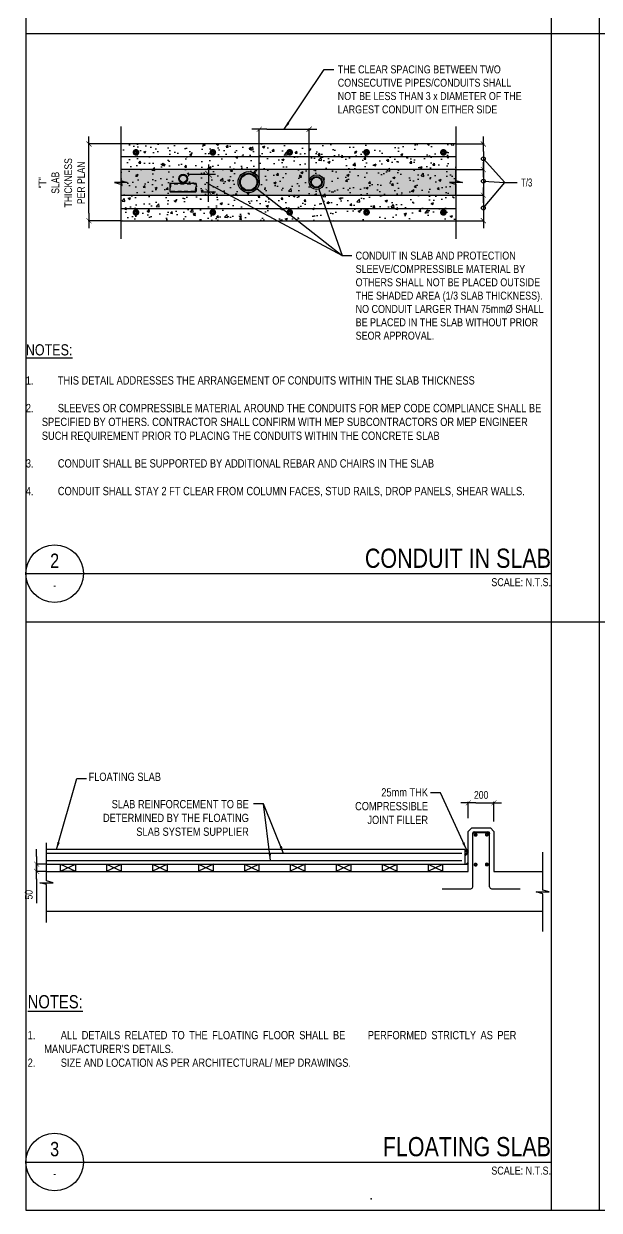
# Model space of a CAD drawing. Header units: millimetres. Extents: x 2186 to 89875, y -16050 to 57150.
# Drawn here: x 2186 to 20075, y -16050 to 20852 of the extents above; entities that cross this region are included whole.
import ezdxf
from ezdxf.enums import TextEntityAlignment as Align

# ---------------------------------------------------------------- set-up
doc = ezdxf.new("R2010")
doc.units = ezdxf.units.MM
doc.linetypes.add('HIDDEN2', pattern=[0.1875, 0.125, -0.0625])
doc.layers.add('Detail Items', color=7, linetype='Continuous', lineweight=9)
doc.layers.add('Thin Lines', color=7, linetype='Continuous', lineweight=9)
doc.layers.add('Lines', color=7, linetype='Continuous', lineweight=9, true_color=0x00a600)
doc.layers.add('NPLT-JLA', color=193, linetype='Continuous', plot=False)
for name, color, linetype in [('S-G-BREK', 2, 'Continuous'), ('S-G-DIMS', 1, 'Continuous'), ('S-G-HDN2', 1, 'HIDDEN2'), ('S-G-HTCH', 1, 'Continuous'), ('S-G-LEDR', 2, 'Continuous'), ('S-G-MEDM', 3, 'Continuous'), ('S-G-POCH-25', 8, 'Continuous'), ('S-G-RBAR', 7, 'Continuous'), ('S-G-TEXT', 3, 'Continuous'), ('S-G-THCK', 6, 'Continuous'), ('S-G-THIN', 1, 'Continuous'), ('S-G-TITL', 7, 'Continuous'), ('S-G-TITLREF', 4, 'Continuous'), ('S-LOCI-REBAR-1', 4, 'Continuous')]:
    doc.layers.add(name, color=color, linetype=linetype)
doc.styles.add('ARIAL', font='arial.ttf', dxfattribs={"width": 0.8})
doc.dimstyles.new('ARIALDIMS', dxfattribs={"dimscale": 12, "dimtxt": 20, "dimasz": 19.5, "dimexe": 2.25, "dimexo": 1.75, "dimgap": 10, "dimtad": 1, "dimzin": 3, "dimdsep": 46, "dimtxsty": 'ARIAL', "dimblk1": 'nyatick', "dimblk2": 'nyatick', "dimsah": 1, "dimcen": 2.25, "dimclrd": 1, "dimclre": 1, "dimclrt": 2, "dimadec": 0, "dimazin": 0, "dimtfac": 1, "dimtmove": 0, "dimatfit": 3, "dimfxl": 1, "dimfrac": 2, "dimtolj": 1, "dimtzin": 0, "dimarcsym": 0})

# ---------------------------------------------------------------- blocks, each defined once
blk = doc.blocks.new('nyatick')
at = {"layer": 'S-G-DIMS'}
blk.add_line((-1.01, 0), (1, 0), dxfattribs=at)
at = {"layer": 'S-G-DIMS', "const_width": 0.08}
blk.add_lwpolyline([(0.34, 0.34), (-0.34, -0.34)], dxfattribs=at)
blk = doc.blocks.new('*D709')
at = {"layer": 'Defpoints', "color": 0, "transparency": 16777216}
for p in [(4213, 17113), (5204, 17113), (5204, 14724)]:
    blk.add_point(p, dxfattribs=at)
at = {"layer": 'S-G-DIMS', "color": 1, "lineweight": -2, "transparency": 16777216}
for p, q in [((5183, 17113), (4186, 17113)), ((4213, 14958), (4213, 16879)), ((5183, 14724), (4186, 14724))]:
    blk.add_line(p, q, dxfattribs=at)
at = {"layer": 'S-G-DIMS', "color": 1, "lineweight": -2, "transparency": 16777216, "xscale": 234, "yscale": 234, "zscale": 234}
for p, rotation in [((4213, 17113), 90), ((4213, 14724), 270)]:
    blk.add_blockref('nyatick', p, dxfattribs=dict(at, rotation=rotation))
at = {"layer": 'S-G-DIMS', "color": 2, "transparency": 16777216, "insert": (3368, 15905), "char_height": 240, "attachment_point": 5, "rotation": 90, "style": 'ARIAL'}
blk.add_mtext('\\A1;"T"\\PSLAB\\PTHICKNESS\\PPER PLAN', dxfattribs=at)
blk = doc.blocks.new('*D710')
at = {"layer": 'Defpoints', "color": 0, "transparency": 16777216}
for p in [(15621, 15520), (15621, 14724), (16472, 14724)]:
    blk.add_point(p, dxfattribs=at)
at = {"layer": 'S-G-DIMS', "color": 1, "lineweight": -2, "transparency": 16777216}
for p, q in [((15642, 15520), (16499, 15520)), ((16472, 15286), (16472, 14958)), ((15642, 14724), (16499, 14724))]:
    blk.add_line(p, q, dxfattribs=at)
at = {"layer": 'S-G-DIMS', "color": 1, "lineweight": -2, "transparency": 16777216, "xscale": 234, "yscale": 234, "zscale": 234}
for p, rotation in [((16472, 15520), 90), ((16472, 14724), 270)]:
    blk.add_blockref('nyatick', p, dxfattribs=dict(at, rotation=rotation))
blk = doc.blocks.new('*D711')
at = {"layer": 'Defpoints', "color": 0, "transparency": 16777216}
for p in [(15621, 16317), (15621, 15520), (16472, 15520)]:
    blk.add_point(p, dxfattribs=at)
at = {"layer": 'S-G-DIMS', "color": 1, "lineweight": -2, "transparency": 16777216}
for p, q in [((15642, 16317), (16499, 16317)), ((16472, 16083), (16472, 15754)), ((15642, 15520), (16499, 15520))]:
    blk.add_line(p, q, dxfattribs=at)
at = {"layer": 'S-G-DIMS', "color": 1, "lineweight": -2, "transparency": 16777216, "xscale": 234, "yscale": 234, "zscale": 234}
for p, rotation in [((16472, 16317), 90), ((16472, 15520), 270)]:
    blk.add_blockref('nyatick', p, dxfattribs=dict(at, rotation=rotation))
blk = doc.blocks.new('*D712')
at = {"layer": 'Defpoints', "color": 0, "transparency": 16777216}
for p in [(15621, 17113), (15621, 16317), (16472, 16317)]:
    blk.add_point(p, dxfattribs=at)
at = {"layer": 'S-G-DIMS', "color": 1, "lineweight": -2, "transparency": 16777216}
for p, q in [((15642, 17113), (16499, 17113)), ((16472, 16879), (16472, 16551)), ((15642, 16317), (16499, 16317))]:
    blk.add_line(p, q, dxfattribs=at)
at = {"layer": 'S-G-DIMS', "color": 1, "lineweight": -2, "transparency": 16777216, "xscale": 234, "yscale": 234, "zscale": 234}
for p, rotation in [((16472, 17113), 90), ((16472, 16317), 270)]:
    blk.add_blockref('nyatick', p, dxfattribs=dict(at, rotation=rotation))
blk = doc.blocks.new('*D713')
at = {"layer": 'Defpoints', "color": 0, "transparency": 16777216}
for p in [(11057, 17571), (9507, 15926), (11057, 15926)]:
    blk.add_point(p, dxfattribs=at)
at = {"layer": 'S-G-DIMS', "color": 1, "lineweight": -2, "transparency": 16777216}
for p, q in [((9507, 15947), (9507, 17598)), ((9741, 17571), (10823, 17571)), ((11057, 15947), (11057, 17598))]:
    blk.add_line(p, q, dxfattribs=at)
at = {"layer": 'S-G-DIMS', "color": 1, "lineweight": -2, "transparency": 16777216, "xscale": 234, "yscale": 234, "zscale": 234, "rotation": 180}
blk.add_blockref('nyatick', (9507, 17571), dxfattribs=at)
at = {"layer": 'S-G-DIMS', "color": 1, "lineweight": -2, "transparency": 16777216, "xscale": 234, "yscale": 234, "zscale": 234}
blk.add_blockref('nyatick', (11057, 17571), dxfattribs=at)
blk = doc.blocks.new('*D680')
at = {"layer": 'Defpoints', "color": 0, "transparency": 16777216}
for p in [(16803, -3378), (16005, -3881), (16803, -3983)]:
    blk.add_point(p, dxfattribs=at)
at = {"layer": 'S-G-DIMS', "color": 1, "lineweight": -2, "transparency": 16777216}
for p, q in [((16005, -3860), (16005, -3351)), ((16239, -3378), (16569, -3378)), ((16803, -3962), (16803, -3351))]:
    blk.add_line(p, q, dxfattribs=at)
at = {"layer": 'S-G-DIMS', "color": 1, "lineweight": -2, "transparency": 16777216, "xscale": 234, "yscale": 234, "zscale": 234, "rotation": 180}
blk.add_blockref('nyatick', (16005, -3378), dxfattribs=at)
at = {"layer": 'S-G-DIMS', "color": 1, "lineweight": -2, "transparency": 16777216, "xscale": 234, "yscale": 234, "zscale": 234}
blk.add_blockref('nyatick', (16803, -3378), dxfattribs=at)
at = {"layer": 'S-G-DIMS', "color": 2, "transparency": 16777216, "insert": (16404, -3135), "char_height": 240, "width": 6.17, "attachment_point": 5, "style": 'ARIAL'}
blk.add_mtext('\\A1;200', dxfattribs=at)
blk = doc.blocks.new('*D714')
at = {"layer": 'Defpoints', "color": 0, "transparency": 16777216}
for p in [(2586, -5512), (2892, -5286), (2892, -5512)]:
    blk.add_point(p, dxfattribs=at)
at = {"layer": 'S-G-DIMS', "color": 1, "lineweight": -2, "transparency": 16777216}
for p, q in [((2586, -5052), (2586, -4818)), ((2871, -5286), (2559, -5286)), ((2871, -5512), (2559, -5512)), ((2586, -5286), (2586, -5512)), ((2586, -5746), (2586, -6495))]:
    blk.add_line(p, q, dxfattribs=at)
at = {"layer": 'S-G-DIMS', "color": 1, "lineweight": -2, "transparency": 16777216, "xscale": 234, "yscale": 234, "zscale": 234}
for p, rotation in [((2586, -5286), 270), ((2586, -5512), 90)]:
    blk.add_blockref('nyatick', p, dxfattribs=dict(at, rotation=rotation))
at = {"layer": 'S-G-DIMS', "color": 2, "transparency": 16777216, "insert": (2343, -6237), "char_height": 240, "attachment_point": 5, "rotation": 90, "style": 'ARIAL'}
blk.add_mtext('\\A1;50', dxfattribs=at)

msp = doc.modelspace()

# ---------------------------------------------------------------- hatches: boundary and pattern name
at = {"layer": 'Detail Items', "lineweight": 211}
h = msp.add_hatch(dxfattribs=at)
h.set_pattern_fill('FP_6', color=8, scale=3.982522, style=0, pattern_type=2)
h.set_pattern_definition([(45, (-176334.92, -11719.23), (-168.9641, 168.9641), [])])
h.paths.add_polyline_path([(15891.607, -5285.927), (16004.797, -5285.927), (16004.797, -4894.908), (15891.607, -4894.908), (15891.607, -4897.13)])
at = {"layer": 'S-G-HTCH'}
h = msp.add_hatch(dxfattribs=at)
h.set_pattern_fill('AR-CONC', color=256, scale=99.542683)
h.set_pattern_definition([(50, (10412.5, 6533.27), (713.98, -62.465), [74.657, -821.227]), (355, (10412.5, 6533.3), (-138.117, 748.75), [59.726, -656.98]), (100.4514, (10472, 6528.06), (575.863, 686.287), [63.45, -697.936]), (46.184, (10412.5, 6732.36), (1062.36, -164.76), [111.99, -1231.84]), (96.636, (10501, 6718.6), (930.39, 969.66), [95.17, -1046.9]), (351.184, (10412.5, 6732.4), (930.39, 969.66), [89.59, -985.47]), (21, (10512.04, 6682.6), (594.177, -400.778), [74.657, -821.227]), (326, (10512.04, 6682.6), (242.203, 721.834), [59.726, -656.98]), (71.4514, (10561.56, 6649.2), (836.38, 321.056), [63.45, -697.936]), (37.5, (10412.5, 6533.27), (12.104, 331.3715), [0, -649.018, 0, -666.936, 0, -659.47]), (7.5, (10412.5, 6533.27), (261.866, 392.608), [0, -380.253, 0, -634.087, 0, -251.345]), (327.5, (10190.52, 6533.27), (531.381, -22.452), [0, -248.857, 0, -776.433, 0, -1030.267]), (317.5, (10091, 6533.27), (580.52, 99.647), [0, -323.514, 0, -515.631, 0, -731.639])])
h.paths.add_polyline_path([(7537.248, 15894.521), (7537.248, 15618.968), (6740.907, 15618.968), (6740.907, 15894.521)], flags=16)
edge = h.paths.add_edge_path(flags=16)
edge.add_arc((11287.063, 15925.5), 229.68, 0, 360)
edge = h.paths.add_edge_path(flags=16)
edge.add_arc((9177.462, 15925.5), 329.223, 0, 360)
edge = h.paths.add_edge_path(flags=16)
edge.add_arc((7139.077, 16032.297), 187.548, 0, 360)
h.paths.add_polyline_path([(5203.841, 14724.026), (15621.159, 14724.026), (15621.159, 17113.051), (5203.841, 17113.051)])
at = {"layer": 'S-G-POCH-25'}
h = msp.add_hatch(color=256, dxfattribs=at)
h.dxf.hatch_style = 1
h.paths.add_polyline_path([(5203.841, 15520.368), (15621.159, 15520.368), (15621.159, 16316.709), (5203.841, 16316.709)])
at = {"layer": 'S-G-THIN'}
msp.add_hatch(color=256, dxfattribs=at).paths.add_polyline_path([(15990.398, -4894.908), (16006.914, -4894.908), (16007.965, -4880.667), (16004.797, -4865.267), (15999.436, -4853.648), (15990.398, -4842.592), (15978.88, -4834.15), (15965.615, -4828.86), (15951.449, -4827.058), (15937.283, -4828.86), (15924.018, -4834.15), (15912.501, -4842.592), (15903.462, -4853.648), (15897.48, -4866.615), (15894.933, -4880.667), (15895.985, -4894.908), (15912.501, -4894.908)])

# ---------------------------------------------------------------- linework, layer by layer
at = {"layer": 'Lines', "color": 7, "lineweight": 40}
msp.add_line((16198.502, -4289.033), (16611.648, -4289.033), dxfattribs=at)
for centre, start, end in [((16198.502, -4345.628), 90, 180), ((16611.648, -4345.628), 0, 90)]:
    msp.add_arc(centre, 56.595, start, end, dxfattribs=at)
at = {"layer": 'NPLT-JLA'}
for p, q in [((2250, 57150), (2250, -16050)), ((18575, 57150), (18575, -16050)), ((18575, 57150), (18575, 2250)), ((20075, 57150), (20075, -16050)), ((2250, 20550), (89875, 20550)), ((2250, 20550), (72050, 20550)), ((2250, 20550), (72050, 20550)), ((2250, 2250), (89875, 2250)), ((2250, -16050), (89875, -16050))]:
    msp.add_line(p, q, dxfattribs=at)
msp.add_point((12986.707, -15689.297), dxfattribs=at)
at = {"layer": 'S-G-BREK'}
for points in [[(5203.841, 17652.031), (5203.841, 15971.883), (5402.926, 15918.538), (5004.756, 15918.538), (5203.841, 15865.194), (5203.841, 14158.641)], [(15621.159, 17652.031), (15621.159, 15971.883), (15820.244, 15918.538), (15422.074, 15918.538), (15621.159, 15865.194), (15621.159, 14158.641)], [(2891.946, -7096.119), (2891.946, -5916.905), (2686.223, -5861.782), (3097.669, -5861.782), (2891.946, -5806.658), (2891.946, -4627.444)], [(18316.253, -7382.765), (18316.253, -6203.551), (18110.53, -6148.428), (18521.976, -6148.428), (18316.253, -6093.305), (18316.253, -4914.091)]]:
    msp.add_lwpolyline(points, dxfattribs=at)
at = {"layer": 'S-G-DIMS', "color": 1}
for p, q in [((7306.309, 16170.074), (8146.355, 16170.074)), ((7931.343, 16170.074), (7931.343, 15618.968)), ((7704.48, 15618.968), (8146.355, 15618.968))]:
    msp.add_line(p, q, dxfattribs=at)
at = {"layer": 'S-G-HDN2'}
for p, q in [((6752.207, 15869.635), (7548.547, 15869.635)), ((6729.607, 15643.854), (7525.948, 15643.854))]:
    msp.add_line(p, q, dxfattribs=at)
at = {"layer": 'S-G-MEDM'}
for p, q in [((15621.159, 17113.051), (5203.841, 17113.051)), ((6740.907, 15894.521), (7537.248, 15894.521)), ((6740.907, 15618.968), (7537.248, 15618.968)), ((5203.841, 14724.026), (15621.159, 14724.026)), ((16004.904, -4266.395), (16118.094, -4153.205)), ((16004.904, -5512.306), (16004.904, -4266.395)), ((16118.094, -4153.205), (16689.705, -4153.205)), ((16689.705, -4153.205), (16802.895, -4266.395)), ((16802.895, -4266.395), (16802.895, -5512.306)), ((15891.714, -4833.167), (2891.946, -4833.167)), ((15891.714, -4833.167), (15891.714, -5285.927)), ((2891.946, -5285.927), (16004.904, -5285.927)), ((2891.946, -5512.306), (16004.904, -5512.306)), ((16802.895, -5512.306), (18316.253, -5512.306)), ((18316.253, -6757.395), (2891.946, -6757.395))]:
    msp.add_line(p, q, dxfattribs=at)
for centre, radius in [((7139.077, 16032.297), 137.777), ((7139.077, 16032.297), 112.891), ((9177.462, 15925.5), 279.452), ((9177.462, 15925.5), 254.566), ((11287.063, 15925.5), 179.909), ((11287.063, 15925.5), 155.023)]:
    msp.add_circle(centre, radius, dxfattribs=at)
for centre, radius, start, end in [((6859.563, 15825.633), 137.204, 149.8618748, 210.1381252), ((6622.25, 15825.633), 137.204, 329.8618748, 30.1381252), ((7418.58, 15825.633), 137.214, 329.8642843, 30.1357157), ((6859.574, 15687.856), 137.214, 149.8642843, 210.1357157), ((7655.904, 15687.856), 137.204, 149.8618748, 210.1381252), ((7418.592, 15687.856), 137.204, 329.8618748, 30.1381252)]:
    msp.add_arc(centre, radius, start, end, dxfattribs=at)
at = {"layer": 'S-G-POCH-25'}
msp.add_lwpolyline([(5203.841, 15520.368), (15621.159, 15520.368), (15621.159, 16316.709), (5203.841, 16316.709)], close=True, dxfattribs=at)
at = {"layer": 'S-G-RBAR', "color": 6}
for p, q in [((16141.907, -5995.605), (16141.907, -4345.628)), ((16668.242, -5995.605), (16668.242, -4345.628)), ((15806.401, -4953.027), (2891.946, -4953.027)), ((15806.401, -5182.055), (2903.031, -5182.055)), ((15191.591, -6052.2), (16085.312, -6052.2)), ((16724.837, -6052.2), (17619.516, -6052.2))]:
    msp.add_line(p, q, dxfattribs=at)
for centre, start, end in [((16085.312, -5995.605), 270, 0), ((16724.837, -5995.605), 180, 270)]:
    msp.add_arc(centre, 56.595, start, end, dxfattribs=at)
at = {"layer": 'S-G-THCK'}
for p, q in [((5203.841, 16727.323), (15621.159, 16727.323)), ((5203.841, 15109.754), (15621.159, 15109.754))]:
    msp.add_line(p, q, dxfattribs=at)
at = {"layer": 'S-G-THIN'}
for p, q in [((3333.085, -5285.927), (3797.617, -5285.927)), ((3333.085, -5512.306), (3333.085, -5285.927)), ((3333.085, -5285.927), (3797.617, -5508.44)), ((3333.085, -5508.44), (3797.617, -5285.927)), ((3797.617, -5512.306), (3333.085, -5512.306)), ((3797.617, -5285.927), (3797.617, -5512.306)), ((4760.583, -5285.927), (4760.583, -5508.44)), ((4760.583, -5285.927), (5225.115, -5508.44)), ((4760.583, -5508.44), (5225.115, -5285.927)), ((5225.115, -5508.44), (5225.115, -5285.927)), ((6188.081, -5285.927), (6188.081, -5508.44)), ((6188.081, -5285.927), (6652.613, -5508.44)), ((6652.613, -5285.927), (6188.081, -5508.44)), ((6652.613, -5508.44), (6652.613, -5285.927)), ((7615.579, -5285.927), (7615.579, -5508.44)), ((7615.579, -5285.927), (8080.111, -5508.44)), ((8080.111, -5285.927), (7615.579, -5508.44)), ((8080.111, -5508.44), (8080.111, -5285.927)), ((9043.077, -5285.927), (9043.077, -5508.44)), ((9043.077, -5285.927), (9507.609, -5508.44)), ((9507.609, -5285.927), (9043.077, -5508.44)), ((9507.609, -5508.44), (9507.609, -5285.927)), ((10470.576, -5285.927), (10470.576, -5508.44)), ((10470.576, -5285.927), (10935.107, -5508.44)), ((10935.107, -5285.927), (10470.576, -5508.44)), ((10935.107, -5508.44), (10935.107, -5285.927)), ((11898.074, -5285.927), (11898.074, -5508.44)), ((11898.074, -5285.927), (12362.605, -5508.44)), ((11898.074, -5508.44), (12362.605, -5285.927)), ((12362.605, -5508.44), (12362.605, -5285.927)), ((13325.572, -5508.44), (13790.103, -5285.927)), ((13325.572, -5285.927), (13790.103, -5508.44)), ((13325.572, -5285.927), (13325.572, -5508.44)), ((13790.103, -5508.44), (13790.103, -5285.927)), ((14753.07, -5285.927), (14753.07, -5508.44)), ((14753.07, -5285.927), (15217.601, -5508.44)), ((14753.07, -5508.44), (15217.601, -5285.927)), ((15217.601, -5508.44), (15217.601, -5285.927))]:
    msp.add_line(p, q, dxfattribs=at)
for centre, radius in [((9177.462, 15925.5), 329.223), ((11287.063, 15925.5), 229.68)]:
    msp.add_circle(centre, radius, dxfattribs=at)
msp.add_arc((15951.449, -4883.653), 56.595, 348.5287977, 191.4712023, dxfattribs=at)
at = {"layer": 'S-G-TITLREF'}
for p, q in [((2250, 3750), (18575, 3750)), ((2250, -14550), (18575, -14550))]:
    msp.add_line(p, q, dxfattribs=at)
for centre in [(3145.884, 3750), (3145.884, -14550)]:
    msp.add_circle(centre, 895.884, dxfattribs=at)
at = {"layer": 'S-LOCI-REBAR-1'}
for points, const_width in [([(5611.941, 16851.751, 1), (5736.37, 16851.751, 1), (5611.941, 16851.751, 1), (5715.632, 16851.751, 1), (5632.679, 16851.751, 1), (5694.894, 16851.751, 1), (5653.417, 16851.751, 1), (5674.156, 16851.751, 1)], 83.5), ([(8000.966, 16851.751, 1), (8125.394, 16851.751, 1), (8000.966, 16851.751, 1), (8104.656, 16851.751, 1), (8021.704, 16851.751, 1), (8083.918, 16851.751, 1), (8042.442, 16851.751, 1), (8063.18, 16851.751, 1)], 83.5), ([(10389.99, 16851.751, 1), (10514.418, 16851.751, 1), (10389.99, 16851.751, 1), (10493.68, 16851.751, 1), (10410.728, 16851.751, 1), (10472.942, 16851.751, 1), (10431.466, 16851.751, 1), (10452.204, 16851.751, 1)], 83.5), ([(12779.015, 16851.751, 1), (12903.443, 16851.751, 1), (12779.015, 16851.751, 1), (12882.705, 16851.751, 1), (12799.753, 16851.751, 1), (12861.967, 16851.751, 1), (12820.491, 16851.751, 1), (12841.229, 16851.751, 1)], 83.5), ([(15168.039, 16851.751, 1), (15292.467, 16851.751, 1), (15168.039, 16851.751, 1), (15271.729, 16851.751, 1), (15188.777, 16851.751, 1), (15250.991, 16851.751, 1), (15209.515, 16851.751, 1), (15230.253, 16851.751, 1)], 83.5), ([(5611.941, 14985.326, -1), (5736.37, 14985.326, -1), (5611.941, 14985.326, -1), (5715.632, 14985.326, -1), (5632.679, 14985.326, -1), (5694.894, 14985.326, -1), (5653.417, 14985.326, -1), (5674.156, 14985.326, -1)], 83.5), ([(8000.966, 14985.326, -1), (8125.394, 14985.326, -1), (8000.966, 14985.326, -1), (8104.656, 14985.326, -1), (8021.704, 14985.326, -1), (8083.918, 14985.326, -1), (8042.442, 14985.326, -1), (8063.18, 14985.326, -1)], 83.5), ([(10389.99, 14985.326, -1), (10514.418, 14985.326, -1), (10389.99, 14985.326, -1), (10493.68, 14985.326, -1), (10410.728, 14985.326, -1), (10472.942, 14985.326, -1), (10431.466, 14985.326, -1), (10452.204, 14985.326, -1)], 83.5), ([(12779.015, 14985.326, -1), (12903.443, 14985.326, -1), (12779.015, 14985.326, -1), (12882.705, 14985.326, -1), (12799.753, 14985.326, -1), (12861.967, 14985.326, -1), (12820.491, 14985.326, -1), (12841.229, 14985.326, -1)], 83.5), ([(15168.039, 14985.326, -1), (15292.467, 14985.326, -1), (15168.039, 14985.326, -1), (15271.729, 14985.326, -1), (15188.777, 14985.326, -1), (15250.991, 14985.326, -1), (15209.515, 14985.326, -1), (15230.253, 14985.326, -1)], 83.5), ([(16196.049, -4371.531, 1), (16264.624, -4371.531, 1), (16196.049, -4371.531, 1), (16253.195, -4371.531, 1), (16207.478, -4371.531, 1), (16241.766, -4371.531, 1), (16218.907, -4371.531, 1), (16230.336, -4371.531, 1)], 55.667), ([(16546.511, -4366.552, 1), (16615.086, -4366.552, 1), (16546.511, -4366.552, 1), (16603.657, -4366.552, 1), (16557.94, -4366.552, 1), (16592.227, -4366.552, 1), (16569.369, -4366.552, 1), (16580.798, -4366.552, 1)], 55.667), ([(16196.049, -5300.861, 1), (16264.624, -5300.861, 1), (16196.049, -5300.861, 1), (16253.195, -5300.861, 1), (16207.478, -5300.861, 1), (16241.766, -5300.861, 1), (16218.907, -5300.861, 1), (16230.336, -5300.861, 1)], 55.667), ([(16546.511, -5295.883, 1), (16615.086, -5295.883, 1), (16546.511, -5295.883, 1), (16603.657, -5295.883, 1), (16557.94, -5295.883, 1), (16592.227, -5295.883, 1), (16569.369, -5295.883, 1), (16580.798, -5295.883, 1)], 55.667)]:
    msp.add_lwpolyline(points, format="xyb", dxfattribs=dict(at, const_width=const_width))
at = {"layer": 'Thin Lines'}
for p, q in [((15895.985, -4894.908), (15891.607, -4894.908)), ((15891.607, -4894.908), (15891.607, -5285.927)), ((15895.985, -4894.908), (16006.914, -4894.908)), ((16004.797, -5285.927), (16004.797, -4894.908)), ((15891.607, -5285.927), (16004.797, -5285.927))]:
    msp.add_line(p, q, dxfattribs=at)

# ---------------------------------------------------------------- block references
at = {"layer": 'S-G-DIMS', "color": 1, "xscale": 298.6280487804872, "yscale": 298.6280487804872, "zscale": 298.6280487804872}
for p, rotation in [((7931.343, 16170.074), 270), ((7931.343, 15618.968), 90)]:
    msp.add_blockref('nyatick', p, dxfattribs=dict(at, rotation=rotation))

# ---------------------------------------------------------------- texts
at = {"layer": 'S-G-LEDR', "color": 3, "style": 'ARIAL'}
for s, insert, char_height, width, attachment_point in [('THE CLEAR SPACING BETWEEN TWO CONSECUTIVE PIPES/CONDUITS SHALL NOT BE LESS THAN 3 x DIAMETER OF THE LARGEST CONDUIT ON EITHER SIDE ', (11946.049, 19556.832), 248.856715, 5966.67891, 1), ('\\W0.7;T/3', (17642.312, 16038.455), 248.8567, 3583.53659, 1), ('CONDUIT IN SLAB AND PROTECTION SLEEVE/COMPRESSIBLE MATERIAL BY OTHERS SHALL NOT BE PLACED OUTSIDE THE SHADED AREA (1/3 SLAB THICKNESS). NO CONDUIT LARGER THAN 75mmØ SHALL BE PLACED IN THE SLAB WITHOUT PRIOR SEOR APPROVAL.', (12502.618, 13765.167), 248.856715, 5829.26288, 1), ('{\\H1.4x;\\LNOTES:}\\P\\P\\pxi-2,l2;{\\H1.03674x;1.^ITHIS DETAIL ADDRESSES THE ARRANGEMENT OF CONDUITS WITHIN THE SLAB THICKNESS\\P\\pi0,l0;\\P\\pi-2,l2;2.^ISLEEVES OR COMPRESSIBLE MATERIAL AROUND THE CONDUITS FOR MEP CODE COMPLIANCE SHALL BE SPECIFIED BY OTHERS. CONTRACTOR SHALL CONFIRM WITH MEP SUBCONTRACTORS OR MEP ENGINEER SUCH REQUIREMENT PRIOR TO PLACING THE CONDUITS WITHIN THE CONCRETE SLAB\\P\\pi0,l0;\\P\\pi-2,l2;3.^ICONDUIT SHALL BE SUPPORTED BY ADDITIONAL REBAR AND CHAIRS IN THE SLAB\\P\\pi0,l0;\\P\\pi-2,l2;4.^ICONDUIT SHALL STAY 2 FT CLEAR FROM COLUMN FACES, STUD RAILS, DROP PANELS, SHEAR WALLS. }', (2250, 10883.92), 248.856715, 16295.23869, 1), ('FLOATING SLAB', (6452.098, -2439.856), 257.15362, 4624.41479, 3), ('25mm THK COMPRESSIBLE JOINT FILLER', (14752.921, -2923.665), 257.15362, 2491.55977, 3), ('SLAB REINFORCEMENT TO BE DETERMINED BY THE FLOATING SLAB SYSTEM SUPPLIER', (9183.068, -3289.906), 257.15362, 4624.41479, 3), ("\\pxqj;{\\H1.6x;\\LNOTES:\\P}\\P\\pi-2,l2;1.^IALL DETAILS RELATED TO THE FLOATING FLOOR SHALL BE     PERFORMED STRICTLY AS PER  MANUFACTURER'S DETAILS.\\P2.^ISIZE AND LOCATION AS PER ARCHITECTURAL/ MEP DRAWINGS.", (2307.871, -9359.108), 257.153623, 15284.29789, 1)]:
    msp.add_mtext(s, dxfattribs=dict(at, insert=insert, char_height=char_height, width=width, attachment_point=attachment_point))
at = {"layer": 'S-G-TEXT', "color": 7, "char_height": 248.85672, "width": 1863.91779, "attachment_point": 3, "style": 'ARIAL'}
for insert in [(18575, 3608.08), (18575, -14691.92)]:
    msp.add_mtext('\\W0.8000;SCALE: N.T.S.', dxfattribs=dict(at, insert=insert))
at = {"layer": 'S-G-TITL', "char_height": 597.2561, "width": 17688.41199, "attachment_point": 3, "style": 'ARIAL'}
for s, insert in [('CONDUIT IN SLAB', (18575, 4527.396)), ('FLOATING SLAB', (18575, -13772.604))]:
    msp.add_mtext(s, dxfattribs=dict(at, insert=insert))
at = {"layer": 'S-G-TITLREF', "style": 'ARIAL', "width": 0.8}
for s, height, p in [('2', 447.942, (3145.884, 4153.472)), ('-', 248.857, (3145.884, 3387.733)), ('3', 447.942, (3145.884, -14146.528)), ('-', 248.857, (3145.884, -14912.267))]:
    msp.add_text(s, height=height, dxfattribs=at).set_placement(p, align=Align.MIDDLE)

# ---------------------------------------------------------------- dimensions: what is measured, and where the dimension line sits
at = {"layer": 'S-G-DIMS'}
for base, p1, p2, text, picture, middle in [((4212.601, 17113.051), (5203.841, 14724.026), (5203.841, 17113.051), '"T"\\PSLAB\\PTHICKNESS\\PPER PLAN', '*D709', (4212.601, 15905.336)), ((16471.96, 16316.709), (15621.159, 17113.051), (15621.159, 16316.709), ' ', '*D712', (16471.96, 16714.88)), ((16471.96, 15520.368), (15621.159, 16316.709), (15621.159, 15520.368), ' ', '*D711', (16471.96, 15918.538)), ((16471.96, 14724.026), (15621.159, 15520.368), (15621.159, 14724.026), ' ', '*D710', (16471.96, 15122.197))]:
    dim = msp.add_linear_dim(base=base, p1=p1, p2=p2, angle=90, text=text, dimstyle='ARIALDIMS', dxfattribs=at)
    dim.commit()
    dim.dimension.update_dxf_attribs({"geometry": picture, "text_midpoint": middle, "dimtype": 160})
dim = msp.add_linear_dim(base=(11057.382, 17570.513), p1=(9506.685, 15925.5), p2=(11057.382, 15925.5), text=' ', dimstyle='ARIALDIMS', dxfattribs=at)
dim.commit()
dim.dimension.update_dxf_attribs({"geometry": '*D713', "text_midpoint": (10282.034, 17570.513), "dimtype": 160})
dim = msp.add_linear_dim(base=(16802.895, -3377.585), p1=(16004.904, -3881.269), p2=(16802.895, -3983.018), text='200', dimstyle='ARIALDIMS', dxfattribs=at)
dim.commit()
dim.dimension.update_dxf_attribs({"geometry": '*D680', "text_midpoint": (16403.899, -3135.047)})
dim = msp.add_linear_dim(base=(2585.541, -5512.306), p1=(2891.946, -5285.927), p2=(2891.946, -5512.306), angle=90, text='50', dimstyle='ARIALDIMS', dxfattribs=at)
dim.commit()
dim.dimension.update_dxf_attribs({"geometry": '*D714', "text_midpoint": (2343.003, -6237.496)})

# ---------------------------------------------------------------- leaders
at = {"layer": 'S-G-LEDR', "annotation_type": 0, "has_hookline": 1, "hookline_direction": 0}
for points, override in [([(10282.034, 17570.513), (11527.97, 19432.403), (11826.598, 19432.403)], {"dimgap": 0.05, "dimtad": 0}), ([(11362.753, 15708.65), (12084.538, 13640.739), (12383.166, 13640.739)], {"dimgap": 0.05, "dimtad": 0, "dimldrblk": 'None'}), ([(3203.813, -4833.167), (3832.028, -2625.93), (4140.612, -2625.93)], {"dimgap": 0.05, "dimtad": 0})]:
    msp.add_leader(points, dimstyle='ARIALDIMS', override=override, dxfattribs=at)
at = {"layer": 'S-G-LEDR'}
for points, override in [([(16471.96, 16652.984), (17135.015, 15914.027), (17522.861, 15914.027)], {"dimgap": 0.05, "dimtad": 0, "dimldrblk": 'Small'}), ([(7931.343, 15869.953), (12084.538, 13640.739)], {"dimtad": 0, "dimldrblk": 'None'}), ([(16471.96, 15956.711), (17135.015, 15914.027), (17522.861, 15914.027)], {"dimgap": 0.05, "dimtad": 0, "dimldrblk": 'Small'}), ([(16471.96, 15122.197), (17135.015, 15914.027), (17522.861, 15914.027)], {"dimgap": 0.05, "dimtad": 0, "dimldrblk": 'Small'}), ([(9436.309, 15722.065), (12084.538, 13640.739)], {"dimtad": 0, "dimldrblk": 'None'})]:
    msp.add_leader(points, dimstyle='ARIALDIMS', override=override, dxfattribs=at)
at = {"layer": 'S-G-LEDR', "annotation_type": 0, "has_hookline": 1, "hookline_direction": 0, "horizontal_direction": (-1, 0, 0)}
for points in [[(15947.665, -4834.827), (15137.413, -3070.227), (14828.829, -3070.227)], [(9859.692, -5176.646), (9634.811, -3406.078), (9326.227, -3406.078)], [(10263.026, -4953.027), (9634.811, -3406.078), (9326.227, -3406.078)]]:
    msp.add_leader(points, dimstyle='ARIALDIMS', override={"dimgap": 0.05, "dimtad": 0}, dxfattribs=at)

doc.saveas('drawing.dxf')
